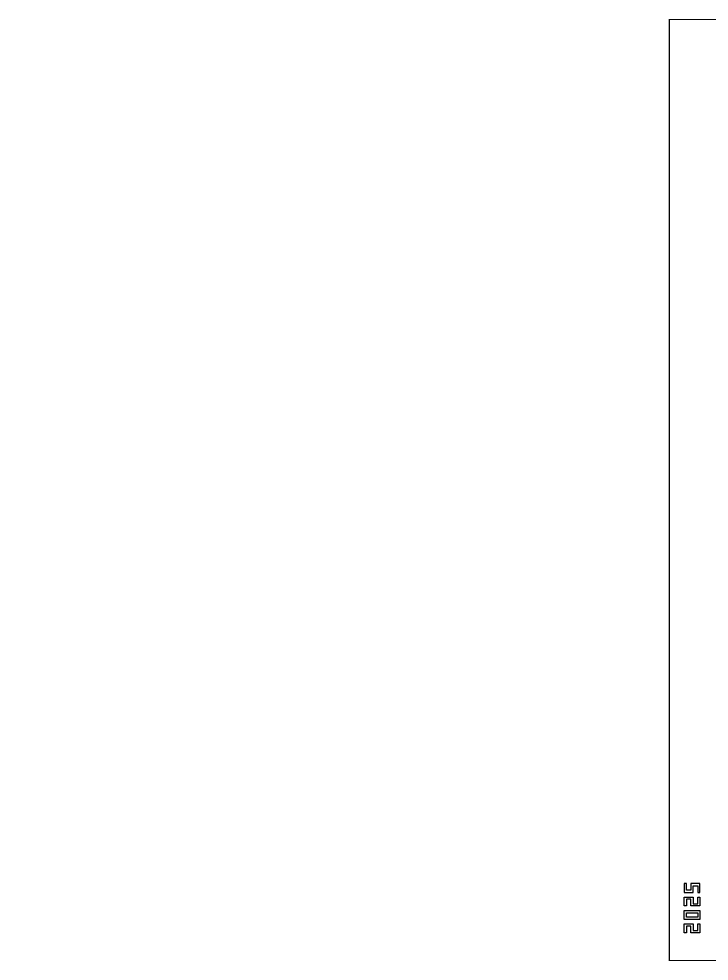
# Model space of a CAD drawing. Extents: x -202236 to 1002404, y -663931 to 1550022.
# Drawn here: x -3602 to -2371, y -357445 to -355763 of the extents above; entities that cross this region are included whole.
import ezdxf
from ezdxf.enums import TextEntityAlignment as Align
from ezdxf.xclip import XClip

# ---------------------------------------------------------------- set-up
doc = ezdxf.new("R2010")
doc.units = 0
for name, color, linetype in [('0-cxFrame', 155, 'Continuous'), ('20剖面图$0$PUB_HATCH', 8, 'Continuous'), ('A-AXIS-D', 1, 'Continuous'), ('A-HATCH-1', 252, 'Continuous'), ('A-SFCE', 30, 'Continuous'), ('AS-COLN', 6, 'Continuous'), ('PUB_HATCH', 8, 'Continuous')]:
    doc.layers.add(name, color=color, linetype=linetype)
doc.layers.add('0-cxText', color=131, linetype='Continuous', lineweight=25)
doc.layers.add('A-WALL-HATCH', color=8, linetype='Continuous', lineweight=13)
doc.styles.add('cx_tuming', font='simhei.ttf')
doc.styles.add('cx_tuqian1', font='')
doc.styles.add('黑体', font='simhei.ttf', dxfattribs={"height": 12})
doc.styles.get('cx_tuqian1').set_extended_font_data('SimSun')

# ---------------------------------------------------------------- blocks, each defined once
blk = doc.blocks.new('20250913160636')
at = {"layer": '20剖面图$0$PUB_HATCH'}
h = blk.add_hatch(dxfattribs=at)
h.set_pattern_fill('钢筋混凝土', color=256, scale=30, style=0)
h.set_pattern_definition([(45, (105073.32, 293750.14), (-53.033009, 53.033009), []), (50, (105073.32, 293750.14), (215.17805, -18.82564), [22.5, -247.5]), (355, (105073.32, 293750.14), (-41.6254, 225.65764), [18, -198]), (100.4514, (105091.25, 293748.57), (173.55281, 206.83186), [19.12206, -210.34263]), (46.1842, (105073.32, 293810.14), (320.17231, -49.6557), [33.75, -371.25]), (96.6356, (105100, 293806), (280.3988, 292.23536), [28.6831, -315.5139]), (351.1842, (105073.32, 293810.14), (280.3986, 292.23558), [27, -297]), (21, (105103.32, 293795.14), (179.07212, -120.78567), [22.5, -247.5]), (326, (105103.32, 293795.14), (72.9946, 217.54501), [18, -198]), (71.4514, (105118.24, 293785.07), (252.06679, 96.75915), [19.12206, -210.34263]), (37.5, (105073.32, 293750.14), (3.647957, 99.868156), [0, -195.6, 0, -201, 0, -198.75]), (7.5, (105073.32, 293750.14), (78.92086, 118.323514), [0, -114.6, 0, -191.1, 0, -75.75]), (327.5, (105006.42, 293750.14), (160.14673, -6.766462), [0, -75, 0, -234, 0, -310.5]), (317.5, (104976.42, 293750.14), (174.95585, 30.031495), [0, -97.5, 0, -155.4, 0, -220.5])])
h.paths.add_polyline_path([(100, -1190), (4550, -1190), (4550, -1070), (100, -1070)])
at = {"layer": 'PUB_HATCH'}
blk.add_hatch(color=256, dxfattribs=at).paths.add_polyline_path([(4550, -1240), (4550, -1120), (150, -1120), (150, -1240)])
at = {"layer": 'AS-COLN'}
for p, q in [((100, -1070), (4550, -1070)), ((100, -1190), (4550, -1190))]:
    blk.add_line(p, q, dxfattribs=at)
blk = doc.blocks.new('TK22.A2 L(Dragon)')
at = {"layer": '0-cxFrame', "color": 7, "const_width": 0.5}
blk.add_lwpolyline([(0, 0), (-594, 0), (-594, 420), (0, 420)], close=True, dxfattribs=at)
at = {"layer": 'Defpoints', "color": 2}
for points in [[(-586.37, 34.37), (-587.37, 34.37), (-587.37, 30.37), (-583.37, 30.37), (-583.37, 33.37), (-581.37, 33.37), (-581.37, 30.37), (-580.37, 30.37), (-580.37, 34.37), (-584.37, 34.37), (-584.37, 31.37), (-586.37, 31.37), (-586.37, 34.37)], [(-586.37, 24.37), (-587.37, 24.37), (-587.37, 28.37), (-583.37, 28.37), (-583.37, 25.37), (-581.37, 25.37), (-581.37, 28.37), (-580.37, 28.37), (-580.37, 24.37), (-584.37, 24.37), (-584.37, 27.37), (-586.37, 27.37), (-586.37, 24.37)], [(-586.37, 12.37), (-587.37, 12.37), (-587.37, 16.37), (-583.37, 16.37), (-583.37, 13.37), (-581.37, 13.37), (-581.37, 16.37), (-580.37, 16.37), (-580.37, 12.37), (-584.37, 12.37), (-584.37, 15.37), (-586.37, 15.37), (-586.37, 12.37)]]:
    blk.add_lwpolyline(points, dxfattribs=at)
for points in [[(-587.37, 18.37), (-587.37, 22.37), (-580.37, 22.37), (-580.37, 18.37)], [(-586.37, 19.37), (-586.37, 21.37), (-581.37, 21.37), (-581.37, 19.37)]]:
    blk.add_lwpolyline(points, close=True, dxfattribs=at)
at = {"style": '黑体', "flags": 4}
blk.add_attdef('图幅', text='', height=3.3, dxfattribs=at).set_placement((-40, 3), align=Align.RIGHT)
at = {"layer": '0-cxText', "flags": 4}
for tag, height, style, p in [('建设单位', 3.5, 'cx_tuming', (-45, 240)), ('项目名称', 3.5, 'cx_tuming', (-45, 210)), ('子项名称', 3.5, 'cx_tuming', (-45, 180)), ('工程编号', 3.3, 'cx_tuqian1', (-35, 165)), ('图名1', 3.5, 'cx_tuming', (-45, 87)), ('图名2', 3.5, 'cx_tuming', (-45, 79)), ('图名3', 3.5, 'cx_tuming', (-45, 71)), ('出图日期', 3.3, 'cx_tuqian1', (-39, 60)), ('专业', 3.3, 'cx_tuqian1', (-55, 52)), ('图号', 3.3, 'cx_tuqian1', (-55, 44)), ('版次', 3.3, 'cx_tuqian1', (-20, 44))]:
    blk.add_attdef(tag, text='', height=height, dxfattribs=dict(at, style=style)).set_placement(p, align=Align.MIDDLE)
at = {"layer": 'Defpoints', "color": 6, "flags": 4}
for tag, height, style, p in [('tufu', 3.3, '黑体', (-12, 12)), ('dwfname', 4, 'cx_tuqian1', (-80, 3))]:
    blk.add_attdef(tag, text='', height=height, dxfattribs=dict(at, style=style)).set_placement(p, align=Align.RIGHT)
blk = doc.blocks.new('20250913160558')
at = {"layer": 'A-HATCH-1'}
h = blk.add_hatch(dxfattribs=at)
h.set_pattern_fill('混凝土', color=8, scale=20)
h.set_pattern_definition([(50, (-40599805973.28, -3386006410), (143.45203652015, -12.55042699652), [15, -165]), (355, (-40599805973.28, -3386006410), (-27.7502667226, 150.43842674), [12, -132]), (100.4514, (-40599805961.32, -3386006411.05), (115.7018763428, 137.8879084122), [12.748038, -140.2284224]), (46.1842, (-40599805973.28, -3386006370), (213.4482097251, -33.1038028658), [22.5, -247.5]), (96.6356, (-40599805955.49, -3386006372.76), (186.9325411097, 194.8235741801), [19.1220576, -210.3426]), (351.1842, (-40599805973.28, -3386006370), (186.9323890267, 194.8237201851), [18, -198]), (21, (-40599805953.28, -3386006380), (119.3814104237, -80.52377813307), [15, -165]), (326, (-40599805953.28, -3386006380), (48.6630663843, 145.03000900937), [12, -132]), (71.4514, (-40599805943.33, -3386006386.71), (168.0445257163, 64.506099342), [12.748038, -140.2284224]), (37.5, (-40599805973.276, -3386006410), (2.43197106346, 66.57877076626), [0, -130.4, 0, -134, 0, -132.5]), (7.5, (-40599805973.276, -3386006410), (52.61390748843, 78.88234237647), [0, -76.4, 0, -127.4, 0, -50.5]), (327.5, (-40599806017.876, -3386006410), (106.76448723448, -4.510974346876), [0, -50, 0, -156, 0, -207]), (317.5, (-40599806037.88, -3386006410), (116.63723386848, 20.02099646646), [0, -65, 0, -103.6, 0, -147])])
h.paths.add_polyline_path([(4150, -5270), (4150, -5080), (9250, -5080), (9250, -5270)])
h.paths.add_polyline_path([(0, -5270), (0, -5080), (3850, -5080), (3850, -5270)])
h = blk.add_hatch(dxfattribs=at)
h.set_pattern_fill('砂石碎砖', color=8, scale=10)
h.set_pattern_definition([(50, (-40599805973.276, -3386006410), (71.72601810687, -6.2752133697), [7.5, -82.5]), (355, (-40599805973.276, -3386006410), (-13.87513266396, 75.21921330899), [6, -66]), (100.4514, (-40599805967.3, -3386006410.52), (57.8509381714, 68.9439542061), [6.374019, -70.114211]), (46.1842, (-40599805973.28, -3386006390), (106.7241042853, -16.55190087903), [11.25, -123.75]), (96.6356, (-40599805964.38, -3386006391.38), (93.46627015755, 97.41178704382), [9.5610288, -105.1713]), (351.1842, (-40599805973.28, -3386006390), (93.46619451336, 97.41186009253), [9, -99]), (21, (-40599805963.276, -3386006395), (59.69070514017, -40.26188887982), [7.5, -82.5]), (326, (-40599805963.276, -3386006395), (24.33153377248, 72.51500411325), [6, -66]), (71.4514, (-40599805958.3, -3386006398.355), (84.02226285815, 32.253049671), [6.374019, -70.114211])])
h.paths.add_polyline_path([(4150, -5270), (9450, -5270), (9450, -5305), (4150, -5305)])
h.paths.add_polyline_path([(100, -5270), (3850, -5270), (3850, -5305), (100, -5305)])
at = {"layer": 'A-WALL-HATCH'}
h = blk.add_hatch(dxfattribs=at)
h.set_pattern_fill('夯实土壤', color=256, scale=40)
h.set_pattern_definition([(45, (-40599805926.08, -3386006360), (-158.9576044107, 158.9576044107), []), (45, (-40599805842.08, -3386006360), (-158.9576044107, 158.9576044107), []), (45, (-40599805758.08, -3386006360), (-158.9576044107, 158.9576044107), []), (135, (-40599805926.08, -3386006360), (-158.9576044107, -158.9576044107), [106, -118.8]), (135, (-40599805884.08, -3386006318), (-158.9576044107, -158.9576044107), [106, -118.8]), (135, (-40599805842.08, -3386006276), (-158.9576044107, -158.9576044107), [106, -118.8])])
h.paths.add_polyline_path([(9550, -5230), (10120.8, -5230), (10150, -5130), (11173.3, -5130), (11173.3, -5750), (9550, -5750)])
h.paths.add_polyline_path([(4200, -5305), (9250, -5305), (9250, -5590), (9250, -5750), (4200, -5750)])
h.paths.add_polyline_path([(51.2, -5305), (3900, -5305), (3900, -5750), (51.2, -5750)])
h.paths.add_polyline_path([(-4220, -5130), (-248.8, -5130), (-248.8, -5750), (-4220, -5750)])
at = {"layer": 'A-SFCE', "color": 8}
for p, q in [((-250, -5080), (9250, -5080)), ((9250, -5130), (-250, -5130)), ((-250, -5130), (9250, -5130)), ((9250, -5305), (-250, -5305))]:
    blk.add_line(p, q, dxfattribs=at)
blk.add_lwpolyline([(9250, -5270), (-250, -5270)], dxfattribs=at)

msp = doc.modelspace()

# ---------------------------------------------------------------- block references
at = {"layer": 'A-AXIS-D', "ltscale": 800}
ref = msp.add_blockref('20250913160558', (-3288.63, -351411.69), dxfattribs=at)
XClip(ref).set_block_clipping_path([(8878.3221419092, -5852.6153185393), (11166.9362622546, -3030.562866794)])
ref = msp.add_blockref('20250913160636', (-6280.81, -355593.33), dxfattribs=at)
XClip(ref).set_block_clipping_path([(4317.253403733, -1640.9225506668), (5312.6630315379, -368.8985993738)])

# ---------------------------------------------------------------- next in the draw order: block references
at = {"layer": '0-cxFrame', "xscale": 4, "yscale": 4, "zscale": 4}
msp.add_blockref('TK22.A2 L(Dragon)', (-65.8, -357444.07), dxfattribs=at)

doc.saveas('drawing.dxf')
